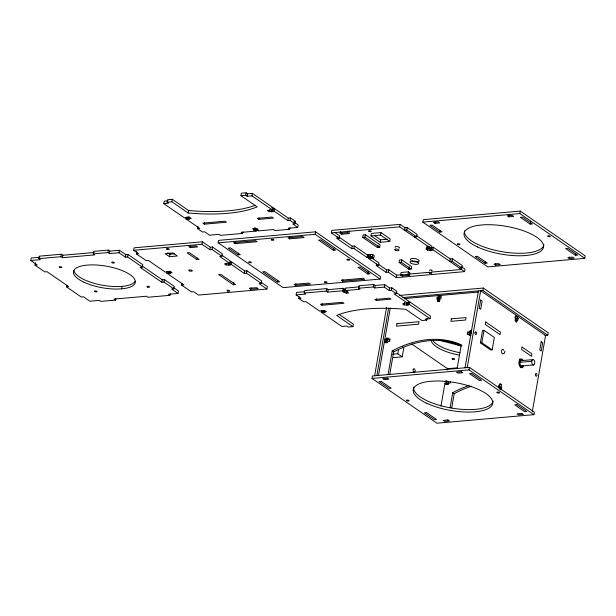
<?xml version="1.0" encoding="UTF-8"?>
<svg xmlns="http://www.w3.org/2000/svg" width="616" height="616" viewBox="0 0 616 616"><rect width="100%" height="100%" fill="white"/><g stroke="black" fill="none" stroke-linecap="round" stroke-linejoin="round"><path stroke-width="0.92" d="M35.428 262.639L34.989 265.119L37.199 264.918L30.8 260.514L31.231 258.035L39.832 257.272M30.8 260.514L40.356 259.667L38.877 258.651L39.309 256.171L61.354 254.231L62.832 255.247L94.209 252.483M142.111 265.912L162.208 279.772L164.41 279.579L174.251 286.363L173.82 288.842L163.979 282.059L161.777 282.251L140.132 267.329L142.334 267.128L142.766 264.649L128.013 254.477L125.803 254.67L119.412 250.258L109.856 251.105L108.377 250.081L93.686 251.382L93.255 253.861L94.725 254.878L62.393 257.727L60.922 256.71L61.354 254.231M62.393 257.727L62.832 255.247M115.846 298.444L115.562 300.1L100.862 301.393L99.384 300.377L89.836 301.224L83.437 296.812L81.235 297.004L66.474 286.825L66.767 285.177M142.334 267.128L127.574 256.957L125.371 257.149L118.98 252.737L109.425 253.584L107.946 252.56L108.377 250.081M109.425 253.584L109.856 251.105M118.98 252.737L119.412 250.258M125.371 257.149L125.803 254.67M121.621 288.85L122.06 286.371M127.574 256.957L128.013 254.477M136.814 251.405L136.382 253.884L138.585 253.692L133.664 250.296L134.103 247.817L202.433 241.795L210.31 247.216L212.512 247.024L222.353 253.807L221.922 256.287L219.712 256.487L229.799 263.44L230.23 260.961L221.698 255.078M189.312 216.978L189.02 218.634L191.23 218.441L189.751 217.425L186.91 217.179L184.461 217.887L163.802 203.642L164.233 201.162L168.053 200.824M163.802 203.642L168.576 203.218L167.098 202.202L167.529 199.723L172.311 199.299L188.542 210.495A103.442 36.228 9.9 0 0 255.263 205.336M294.648 222.515L298.159 224.932L297.728 227.42L292.808 224.024L295.01 223.831L295.449 221.352L290.529 217.956L288.319 218.149L274.543 208.655L273.08 208.785L272.642 211.265L273.281 211.704L268.822 211.596L267.344 210.58L269.554 210.387L268.915 209.948L272.642 210.118L273.073 207.638L252.406 193.386L247.632 193.809L246.154 192.793L241.38 193.208L240.948 195.696L257.18 206.884A103.442 36.228 9.9 0 1 188.111 212.974L171.879 201.779L172.311 199.299M161.777 282.251L162.208 279.772M163.979 282.059L164.41 279.579M169.477 256.703L165.049 253.653L172.911 252.96L177.339 256.01L169.477 256.703L169.916 254.223L167.698 252.699M181.928 283.437L181.643 285.093L183.845 284.9L166.874 273.196L167.159 271.541M170.247 271.271L169.962 272.919L170.601 273.365L168.345 273.065L168.63 271.41M168.984 273.504L169.415 271.025M115.562 300.1L114.083 299.083L146.416 296.234L147.894 297.251L169.931 295.31L170.224 293.655M197.944 226.118L197.505 228.598L199.715 228.405L185.94 218.903L186.225 217.255M188.111 212.974L188.542 210.495M189.02 218.634L189.666 219.073L187.41 218.78L187.695 217.125M188.049 219.219L188.481 216.74M169.931 295.31L168.461 294.286L178.009 293.447L178.447 290.968L173.473 287.533M190.259 247.601L188.781 246.585L196.134 245.938L197.605 246.954L190.259 247.601L190.544 245.946M196.943 259.636L187.102 252.853L189.304 252.66L199.145 259.444L196.943 259.636L197.228 257.988M204.343 224.17L202.872 223.154L224.909 221.206L226.388 222.23L204.343 224.17L204.635 222.515M221.922 256.287L212.081 249.503L209.871 249.703L202.002 244.275L202.433 241.795M209.871 249.703L210.31 247.216M212.081 249.503L212.512 247.024M218.172 242.85L218.603 240.363L315.6 231.816L380.534 276.592L380.103 279.079L283.106 287.626L218.172 242.85L315.161 234.296L380.103 279.079M261.076 282.228L267.375 286.571L266.944 289.05L259.067 283.622L261.276 283.429L261.708 280.95L246.947 270.77L244.745 270.963L231.708 261.977L230.238 262.108L229.806 264.587L230.446 265.026L225.987 264.926L226.272 263.271M228.19 264.726L228.474 263.078M228.829 265.173L229.114 263.517M261.276 283.429L246.515 273.25L244.313 273.45L231.277 264.457L231.708 261.977M235.081 243.651L233.61 242.635L255.648 240.694L257.126 241.711L235.081 243.651L235.374 241.996M272.642 210.118L251.975 195.865L247.201 196.288L245.722 195.272L246.154 192.793M247.201 196.288L247.632 193.809M238.084 254.862L228.243 248.079L230.453 247.886L240.286 254.67L238.084 254.862L238.369 253.215M233.349 284.746L218.588 274.567L220.79 274.374L235.551 284.546L233.349 284.746L233.78 282.267M197.505 228.598L202.425 231.993L204.627 231.801L209.548 235.189L219.104 234.35L220.582 235.366L242.627 233.425L242.912 231.77M251.975 195.865L252.406 193.386M244.313 273.45L244.745 270.963M246.515 273.25L246.947 270.77M256.641 228.598L256.21 231.077L253.176 229.73L254.139 229.645L254.423 227.989M254.262 230.476L254.693 227.997M255.216 230.392L255.648 227.912M258.72 219.381L257.242 218.357L271.941 217.063L273.419 218.079L258.72 219.381L259.013 217.725M289.936 227.62L289.651 229.275L274.952 230.569L273.481 229.552L258.412 230.885L257.434 230.207L257.719 228.551M250.766 289.327L249.295 288.311L256.641 287.664L258.119 288.681L250.766 289.327L251.059 287.672M271.025 211.404L271.317 209.748M271.664 211.842L272.103 209.363M295.01 223.831L290.09 220.436L287.888 220.628L274.112 211.134L274.543 208.655M287.888 220.628L288.319 218.149M277.439 282.005L262.685 271.825L264.888 271.633L279.649 281.812L277.439 282.005L277.731 280.349M290.09 220.436L290.529 217.956M289.458 238.862L287.98 237.838L302.679 236.544L304.158 237.56L289.458 238.862L289.743 237.206M295.595 285.377L294.117 284.361L308.816 283.067L310.287 284.084L295.595 285.377L295.88 283.722M299.137 296.827L298.852 298.483L301.055 298.29L296.134 294.895L296.565 292.415L304.212 291.738M296.134 294.895L305.69 294.055L304.212 293.039L304.643 290.552L326.688 288.611L328.166 289.628L343.228 288.303L344.221 288.989L343.79 291.468L342.835 291.553L346.346 293.231L348.548 293.039L347.077 292.022L348.032 291.938L344.999 290.59L345.43 288.103L359.551 286.863M315.161 234.296L315.6 231.816M334.911 232.563L339.632 235.82L339.2 238.3L331.331 232.871L331.762 230.392L400.1 224.37L405.02 227.758L407.222 227.566L417.063 234.35L416.632 236.829L414.422 237.021M321.922 305.251L320.443 304.227L342.488 302.287L343.967 303.303L321.922 305.251L322.207 303.596M339.431 314.545L353.345 324.139L352.914 326.619L348.14 327.042L346.662 326.026L341.888 326.442L321.221 312.197L321.514 310.541M324.601 310.272L324.309 311.927L324.948 312.366L322.692 312.066L322.984 310.41M343.79 291.468L342.796 290.783L327.735 292.107L326.257 291.091L326.688 288.611M333.387 250.289L318.626 240.117L320.828 239.917L335.589 250.096L333.387 250.289L333.672 248.633M323.331 312.505L323.623 310.857M327.735 292.107L328.166 289.628M371.848 256.556L371.556 258.212L373.766 258.019L374.197 255.54L372.719 254.516L368.306 254.446L367.875 256.926L368.514 257.373L367.044 257.503L353.961 248.479L351.751 248.672L336.998 238.492L337.283 236.837M349.411 231.131L348.979 233.61L341.626 234.257L340.155 233.241L340.44 231.585M341.626 234.257L341.918 232.609M348.979 233.61L347.501 232.594L347.794 230.938M342.619 281.235L341.141 280.211L363.186 278.27L364.664 279.287L342.619 281.235L342.912 279.579M342.796 290.783L343.228 288.303M343.913 292.3L344.352 289.82L345.306 289.736L344.868 292.215M351.751 248.672L352.19 246.192L338.985 237.083M353.961 248.479L354.392 246L352.19 246.192M346.346 293.231L346.777 290.752M362.724 237.376L363.155 234.896L365.357 234.696L380.118 244.875L379.687 247.355L377.477 247.547L362.724 237.376L364.926 237.183L379.687 247.355M364.926 237.183L365.357 234.696M344.999 290.59L360.06 289.258L358.589 288.242L359.02 285.762L373.72 284.469L375.19 285.485L384.746 284.638L389.666 288.034L391.868 287.841L396.789 291.229L396.358 293.709L394.148 293.909L407.923 303.403L408.362 300.924L396.111 292.485M367.044 257.503L367.475 255.016L354.392 246M370.971 235.92L371.402 233.441L380.957 232.594L390.205 238.977L389.774 241.457L380.218 242.296L370.971 235.92L380.526 235.081L389.774 241.457M372.01 258.142L378.986 262.955L378.555 265.434L368.476 258.481L368.761 256.834M373.766 258.019L372.287 257.003L369.492 256.787L369.923 254.308M371.556 258.212L372.195 258.651L369.939 258.35L370.516 254.716M367.821 274.035L357.981 267.252L360.191 267.059L370.024 273.843L367.821 274.035L368.252 271.556M370.578 258.797L371.017 256.318M372.287 257.003L372.719 254.516M377.477 247.547L377.916 245.068M380.526 235.081L380.957 232.594M380.218 242.296L380.65 239.816L374.49 235.566M461.523 266.72L465.034 269.146L464.603 271.625L396.265 277.654L388.396 272.226L386.194 272.418L376.353 265.635L376.638 263.979M396.358 293.709L391.437 290.321L389.227 290.513L384.315 287.125L374.759 287.965L373.281 286.948L373.72 284.469M374.759 287.965L375.19 285.485M376.299 300.454L374.821 299.438L389.52 298.144L390.991 299.16L376.299 300.454L376.584 298.798M386.194 272.418L386.625 269.939L378.301 264.195M384.315 287.125L384.746 284.638M388.396 272.226L388.827 269.739L386.625 269.939M372.01 378.432L372.441 375.952L469.438 367.398L534.372 412.181L533.941 414.66L436.944 423.207L372.01 378.432L468.999 369.877L533.941 414.66M416.401 235.605L431.831 246.246L431.4 248.725L399.668 226.85L400.1 224.37M389.227 290.513L389.666 288.034M374.644 375.752L386.594 307.307M391.437 290.321L391.868 287.841M376.846 375.56L388.634 308.054M378.486 375.645L384.384 341.857L385.855 341.726L387.333 342.742M387.764 340.263L386.286 339.247L386.478 338.169L387.949 339.193L387.764 340.263L386.294 340.394L384.815 339.377L390.298 307.962M396.265 277.654L396.704 275.167L388.827 269.739M405.02 227.758L404.589 230.238L406.791 230.045L416.632 236.829M399.122 262.478L399.561 259.998L401.763 259.806L411.603 266.589L411.172 269.069L408.962 269.261L399.122 262.478L401.332 262.285L411.172 269.069M385.855 341.726L385.67 342.804L387.287 342.658L387.472 341.587L389.674 341.387L390.105 338.908L387.903 339.1L388.095 338.03L386.478 338.169M406.791 230.045L407.222 227.566M401.332 262.285L401.763 259.806M400.662 274.967L401.093 272.488L408.447 271.841L409.917 272.857L409.486 275.337L402.14 275.983L400.662 274.967L408.015 274.32L409.486 275.337M402.14 275.983L402.425 274.328M388.103 374.451L392.207 350.935A103.442 77.077 -55.4 0 1 461.276 344.845L457.172 368.368M389.743 374.528L393.686 351.952L392.207 350.935M408.015 274.32L408.447 271.841M408.962 269.261L409.394 266.782M427.05 318.457L426.765 320.112L425.286 319.088L430.06 318.672L430.499 316.193L409.832 301.94L408.362 302.071L407.931 304.55L408.57 304.997L406.953 305.136L404.111 304.889L404.543 302.41M406.314 304.697L406.606 303.041M402.287 346.977L403.757 347.994L402.217 356.841L397.79 353.792L398.56 349.364M406.953 305.136L407.245 303.48M422.838 222.122L423.269 219.643L520.266 211.088L585.2 255.871L584.769 258.35L487.772 266.897L422.838 222.122L519.827 213.567L584.769 258.35M430.06 318.672L409.401 304.42L409.832 301.94M426.11 249.195L426.542 246.716L428.744 246.523L428.105 246.077L427.673 248.556L428.312 249.003L426.11 249.195L427.581 250.212L432.047 250.319L431.4 249.873L431.839 247.393L433.31 247.262L450.281 258.966L452.483 258.774L462.323 265.558L461.892 268.037L459.682 268.237M427.581 250.212L428.012 247.732M431.4 248.725L429.29 248.417L429.575 246.762M429.791 250.019L430.214 247.201M434.973 223.346L433.495 222.33L438.269 221.906L439.747 222.923L434.973 223.346L435.258 221.691M430.43 250.458L430.715 248.802M464.603 271.625L432.871 249.75L433.31 247.262M439.801 232.101L429.96 225.317L432.163 225.125L442.003 231.909L439.801 232.101L440.086 230.453M404.173 298.598L438.407 295.58L439.878 296.596L439.585 298.267L438.115 297.251L437.16 297.335L436.836 299.153L437.799 299.068L439.27 300.084L438.985 301.74M437.799 299.068L437.36 301.547L439.57 301.355L440.001 298.875L440.956 298.791L441.272 296.95L440.317 297.035L440.609 295.387L478.008 292.084M438.115 297.251L438.407 295.58M437.16 297.335L438.63 298.352L438.315 300.169L439.27 300.084M450.281 258.966L449.849 261.446L452.052 261.253L461.892 268.037M452.052 261.253L452.483 258.774M440.964 406.106L444.898 383.583L446.369 383.452L447.84 384.469M447.27 369.993L447.593 368.137M446.369 383.452L446.177 384.53L447.793 384.384L447.978 383.314L450.188 383.114L450.473 381.466M448.009 384.707L448.494 381.897M450.088 407.715L452.714 392.661A103.442 77.077 -55.4 0 1 468.953 385.554M451.728 407.792L454.192 393.678A103.442 77.077 -55.4 0 1 471.286 386.286M469.908 331.878L470.093 330.8L471.571 331.816L471.386 332.894L469.908 331.878L467.706 332.07L467.275 334.55L469.477 334.357L470.955 335.374L469.292 335.427L469.477 334.357M468.892 334.742L469.184 333.087L467.706 332.07M465.026 367.791L478.447 290.898M485.054 263.309L475.221 256.525L477.423 256.333L487.264 263.117L485.054 263.309L485.346 261.661M467.228 367.59L480.649 290.706L516.362 315.338L516.077 316.986L514.606 317.117M468.999 369.877L469.438 367.398M483.291 288.034L548.225 332.809L547.793 335.289L482.852 290.513L483.291 288.034L399.607 295.411M480.372 342.843L482.536 330.445L483.999 330.315L494.332 337.437L492.169 349.842L490.698 349.973L480.372 342.843L481.835 342.719L492.169 349.842M481.835 342.719L483.999 330.315M495.48 265.072L494.009 264.056L498.783 263.633L500.261 264.649L495.48 265.072L495.772 263.417M508.816 216.84L507.345 215.816L512.119 215.4L513.598 216.416L508.816 216.84L509.109 215.184M519.827 213.567L520.266 211.088M499.253 388.965L501.362 389.281L501.686 387.464L498.837 387.218L499.129 385.562M501.686 387.464L501.047 387.017L501.478 384.538L500 383.522L499.568 386.001L498.929 385.562L498.613 387.379L499.253 387.818M530.176 224.139L520.343 217.348L522.545 217.155L532.386 223.939L530.176 224.139L530.615 221.652M515.623 320.428L515.938 318.611L515.299 318.164L518.141 318.41L517.825 320.235L514.984 319.989M517.186 319.789L516.755 322.268L515.276 321.252L515.438 316.547L516.077 316.986M517.502 317.971L517.794 316.316L515.584 316.516M532.332 411.434L545.591 335.489L517.794 316.316M569.33 258.566L567.852 257.542L572.634 257.126L574.104 258.142L569.33 258.566L569.615 256.911M575.436 255.347L565.603 248.564L567.806 248.364L577.646 255.155L575.436 255.347L575.729 253.692M504.258 353.353L504.958 351.082M167.098 202.202L171.879 201.779M240.948 195.696L245.722 195.272M271.602 207.761L273.073 207.638M185.94 218.903L187.41 218.78M272.642 211.265L274.112 211.134M293.978 221.483L295.449 221.352M257.434 230.207L258.389 230.122L254.862 228.436L252.66 228.628L254.139 229.645M256.21 231.077L241.149 232.401L242.627 233.425M297.728 227.42L288.173 228.259L289.651 229.275M38.877 258.651L60.922 256.71M93.255 253.861L107.946 252.56M133.664 250.296L202.002 244.275M331.331 232.871L399.668 226.85M340.155 233.241L347.501 232.594M336.998 238.492L339.2 238.3M169.916 254.223L174.282 253.838M380.65 239.816L387.341 239.224M229.26 262.693L230.877 262.547L230.238 262.108M229.799 263.44L227.689 263.124L224.509 263.902L225.987 264.926M229.806 264.587L231.277 264.457M430.861 247.979L432.478 247.832L431.839 247.393M427.673 248.556L429.29 248.417M367.475 255.016L368.945 254.893L368.306 254.446M166.874 273.196L168.345 273.065M169.962 272.919L172.164 272.726L170.686 271.71L167.845 271.464L165.396 272.18L148.425 260.476L146.223 260.668L136.382 253.884M431.4 249.873L432.871 249.75M367.875 256.926L369.492 256.787M368.476 258.481L369.939 258.35M66.474 286.825L68.684 286.632L47.032 271.71L44.829 271.902L34.989 265.119M376.353 265.635L378.555 265.434M173.82 288.842L171.618 289.035L178.009 293.447M396.704 275.167L401.447 274.751M409.039 274.082L429.922 272.241M431.816 272.072L461.238 269.485M266.944 289.05L198.606 295.072L193.686 291.684L191.484 291.876L181.643 285.093M343.266 289.073L344.221 288.989M304.212 293.039L326.257 291.091M358.589 288.242L373.281 286.948M402.98 297.551L482.852 290.513M438.63 298.352L439.585 298.267M407.384 302.656L409.001 302.51L408.362 302.071M407.923 303.403L405.813 303.095L402.633 303.873L404.111 304.889M321.221 312.197L322.692 312.066M324.309 311.927L326.519 311.727L325.04 310.71L322.199 310.464L319.75 311.18L305.975 301.678L303.773 301.871L298.852 298.483M407.931 304.55L409.401 304.42M426.765 320.112L421.983 320.528L405.752 309.332A103.442 36.228 9.9 0 0 336.683 315.423L352.914 326.619M515.938 318.611L518.141 318.41M470.093 330.8L471.71 330.661M384.815 339.377L386.286 339.247M469.184 333.087L471.386 332.894M544.937 335.543L547.793 335.289M392.461 354.262L397.79 353.792M393.339 357.627L402.217 356.841M521.097 360.653L532.855 359.613M457.049 367.86L447.493 368.699L411.65 343.982M519.981 362.293L531.739 361.253M521.821 365.966L533.579 364.926M499.276 384.731L501.478 384.538M498.837 387.218L501.047 387.017M442.858 340.24L452.929 342.812L460.244 345.684A11.65 4.081 9.9 0 0 461.738 345.976M439.077 340.255L460.244 345.684M480.511 342.019L481.058 342.396M273.08 208.785L273.72 209.224M387.903 339.1L389.381 340.124M452.714 392.661L454.192 393.678M543.943 244.737A40.317 14.122 9.9 0 1 501.67 251.644A40.317 14.122 9.9 0 1 464.526 230.777M493.116 401.047A40.317 14.122 9.9 0 1 450.843 407.954A40.317 14.122 9.9 0 1 413.698 387.087M452.929 342.812A11.65 4.081 9.9 0 1 451.597 341.641M135.197 281.289A31.362 10.98 9.9 0 1 102.841 285.3A31.362 10.98 9.9 0 1 73.959 270.524M395.164 247.316A2.241 0.785 9.9 0 1 397.69 246.67A2.241 0.785 9.9 0 1 398.922 248.163M429.606 270.401A1.348 0.47 9.9 0 1 430.322 269.916A1.348 0.47 9.9 0 1 432.024 270.385A1.348 0.47 9.9 0 1 431.6 270.948M371.671 228.882A1.348 0.47 9.9 0 1 371.086 229.221M410.587 260.075A4.481 1.571 9.9 0 1 415.053 258.658A4.481 1.571 9.9 0 1 418.734 261.507M418.095 261.754A4.481 1.571 9.9 0 1 411.858 260.953M515.862 315.415A1.348 0.47 9.9 0 1 517.278 316.077A1.348 0.47 9.9 0 1 516.039 316.393M440.671 296.504A1.348 0.47 9.9 0 1 439.031 295.996A1.348 0.47 9.9 0 1 439.608 295.472A1.348 0.47 9.9 0 1 441.349 295.896M393.686 351.952A103.442 77.077 -55.4 0 1 461.931 345.499M503.695 353.415A2.241 1.27 85 0 1 501.563 351.952A2.241 1.27 85 0 1 503.164 349.58M503.472 349.873A2.241 1.27 85 0 1 503.734 350.281M523.646 366.02A4.481 2.541 85 0 1 519.942 366.612A4.481 2.541 85 0 1 519.534 360.021A4.481 2.541 85 0 1 523.315 360.576M519.319 359.074A4.481 2.541 85 0 1 520.589 359.952M521.028 367.036A4.481 2.541 85 0 1 520.482 367.629M384.938 342.188A1.348 0.762 85 0 1 384.723 340.225A1.348 0.762 85 0 1 385.847 340.217A1.348 0.762 85 0 1 385.87 342.188M445.637 384.091A1.348 0.762 85 0 1 445.191 382.036A1.348 0.762 85 0 1 446.408 382.028A1.348 0.762 85 0 1 446.223 384.084M523.215 365.473A3.581 2.033 85 0 1 520.397 366.15A3.581 2.033 85 0 1 519.712 361.145A3.581 2.033 85 0 1 522.53 360.468M522.522 365.427A2.687 1.525 85 0 1 520.027 364.01A2.687 1.525 85 0 1 521.498 360.653M459.613 355.178A31.362 10.98 9.9 0 1 431.185 340.486M468.075 334.465A31.362 10.98 9.9 0 1 470.693 335.089M460.052 352.699A31.362 10.98 9.9 0 1 433.202 341.095M396.966 323.654L396.535 326.134L418.58 324.193L419.011 321.706L396.966 323.654M451.343 318.857L450.912 321.336L465.604 320.043L466.043 317.563L451.343 318.857M480.68 299.992L479.24 308.262L480.719 309.278L482.159 301.008L480.68 299.992M485.67 321.952L485.239 324.432L499.992 334.611L500.423 332.132L485.67 321.952M522.075 347.054L521.637 349.541L531.477 356.325L531.908 353.846L522.075 347.054M541.195 341.718L539.747 349.988L541.225 351.005L542.665 342.735L541.195 341.718M387.449 378.216L382.667 378.64L384.145 379.656L388.919 379.233L387.449 378.216M461.292 371.71L456.518 372.126L457.996 373.15L462.77 372.726L461.292 371.71M381.335 381.435L379.133 381.627L388.973 388.411L391.175 388.219L381.335 381.435M471.717 373.465L469.515 373.658L479.348 380.449L481.558 380.249L471.717 373.465M446.8 380.973L445.33 381.104L446.808 382.12L448.271 381.989L446.8 380.973M426.595 412.643L424.393 412.835L434.234 419.619L436.436 419.427L426.595 412.643M516.978 404.673L514.776 404.874L524.609 411.657L526.819 411.457L516.978 404.673M447.955 419.943L443.181 420.366L444.652 421.382L449.434 420.959L447.955 419.943M521.806 413.436L517.024 413.852L518.503 414.868L523.277 414.452L521.806 413.436M477.593 247.001A40.317 14.122 9.9 0 0 542.835 248.972A40.317 14.122 9.9 0 0 490.975 224.732A40.317 14.122 9.9 0 0 477.593 247.001M457.734 244.444A1.348 0.47 9.9 0 0 459.913 244.514A1.348 0.47 9.9 0 0 458.181 243.705A1.348 0.47 9.9 0 0 457.734 244.444M548.117 236.475A1.348 0.47 9.9 0 0 550.296 236.544A1.348 0.47 9.9 0 0 548.563 235.736A1.348 0.47 9.9 0 0 548.117 236.475M426.765 403.311A40.317 14.122 9.9 0 0 492.007 405.274A40.317 14.122 9.9 0 0 440.147 381.042A40.317 14.122 9.9 0 0 426.765 403.311M406.907 400.754A1.348 0.47 9.9 0 0 409.086 400.816A1.348 0.47 9.9 0 0 407.353 400.015A1.348 0.47 9.9 0 0 406.907 400.754M497.289 392.785A1.348 0.47 9.9 0 0 499.468 392.854A1.348 0.47 9.9 0 0 497.736 392.046A1.348 0.47 9.9 0 0 497.289 392.785M84.022 282.244A31.362 10.98 9.9 0 0 134.765 283.776A31.362 10.98 9.9 0 0 94.433 264.926A31.362 10.98 9.9 0 0 84.022 282.244M147.386 287.017A1.348 0.47 9.9 0 0 149.565 287.079A1.348 0.47 9.9 0 0 147.832 286.278A1.348 0.47 9.9 0 0 147.386 287.017M94.849 291.645A1.348 0.47 9.9 0 0 97.028 291.715A1.348 0.47 9.9 0 0 95.295 290.906A1.348 0.47 9.9 0 0 94.849 291.645M59.675 267.39A1.348 0.47 9.9 0 0 61.846 267.46A1.348 0.47 9.9 0 0 60.122 266.651A1.348 0.47 9.9 0 0 59.675 267.39M112.212 262.762A1.348 0.47 9.9 0 0 114.391 262.824A1.348 0.47 9.9 0 0 112.659 262.023A1.348 0.47 9.9 0 0 112.212 262.762M166.975 249.234A1.348 0.47 9.9 0 0 169.146 249.295A1.348 0.47 9.9 0 0 167.413 248.487A1.348 0.47 9.9 0 0 166.975 249.234M227.481 290.96A1.348 0.47 9.9 0 0 229.653 291.022A1.348 0.47 9.9 0 0 227.928 290.213A1.348 0.47 9.9 0 0 227.481 290.96M189.366 270.832A1.794 0.631 9.9 0 0 192.269 270.925A1.794 0.631 9.9 0 0 189.959 269.846A1.794 0.631 9.9 0 0 189.366 270.832M395.372 250.235A2.241 0.785 9.9 0 0 398.999 250.35A2.241 0.785 9.9 0 0 396.111 249.003A2.241 0.785 9.9 0 0 395.372 250.235M429.552 273.142A1.348 0.47 9.9 0 0 431.731 273.211A1.348 0.47 9.9 0 0 429.999 272.403A1.348 0.47 9.9 0 0 429.552 273.142M369.046 231.416A1.348 0.47 9.9 0 0 371.217 231.485A1.348 0.47 9.9 0 0 369.492 230.677A1.348 0.47 9.9 0 0 369.046 231.416M411.426 263.432A4.481 1.571 9.9 0 0 418.672 263.648A4.481 1.571 9.9 0 0 412.913 260.961A4.481 1.571 9.9 0 0 411.426 263.432M324.84 282.374A1.348 0.47 9.9 0 0 327.019 282.436A1.348 0.47 9.9 0 0 325.286 281.635A1.348 0.47 9.9 0 0 324.84 282.374M347.385 259.913A1.348 0.47 9.9 0 0 349.565 259.983A1.348 0.47 9.9 0 0 347.832 259.174A1.348 0.47 9.9 0 0 347.385 259.913M271.679 240.001A1.348 0.47 9.9 0 0 273.858 240.063A1.348 0.47 9.9 0 0 272.126 239.254A1.348 0.47 9.9 0 0 271.679 240.001M249.134 262.454A1.348 0.47 9.9 0 0 251.313 262.524A1.348 0.47 9.9 0 0 249.58 261.715A1.348 0.47 9.9 0 0 249.134 262.454M535.573 374.074A1.348 0.762 85 0 0 536.213 376.214A1.348 0.762 85 0 0 536.906 374.366A1.348 0.762 85 0 0 535.573 374.074M475.067 332.347A1.348 0.762 85 0 0 475.706 334.488A1.348 0.762 85 0 0 476.399 332.64A1.348 0.762 85 0 0 475.067 332.347M413.236 369.423A1.794 1.016 85 0 0 414.083 372.28A1.794 1.016 85 0 0 415.007 369.816A1.794 1.016 85 0 0 413.236 369.423M531.901 360.645A2.687 1.525 85 0 0 533.179 364.934A2.687 1.525 85 0 0 534.565 361.238A2.687 1.525 85 0 0 531.901 360.645M452.506 359.128A1.348 0.47 9.9 0 0 454.685 359.197A1.348 0.47 9.9 0 0 452.952 358.389A1.348 0.47 9.9 0 0 452.506 359.128"/></g></svg>
